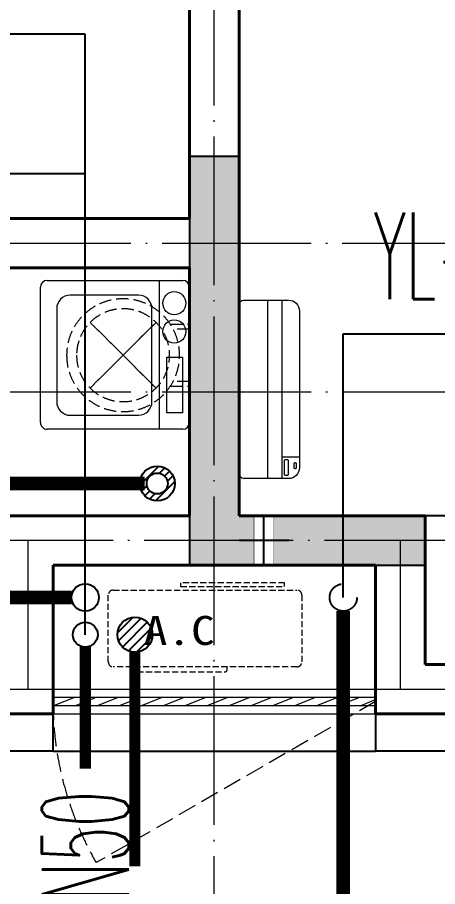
# Model space of a CAD drawing. Extents: x 27938 to 1042331, y -235042 to 1535213.
# Drawn here: x 690723 to 692417, y 672861 to 676368 of the extents above; entities that cross this region are included whole.
import ezdxf

# ---------------------------------------------------------------- set-up
doc = ezdxf.new("R2010")
doc.units = 0
doc.header["$LTSCALE"] = 1000
doc.header["$MEASUREMENT"] = 0
for name, pattern in [('$1$DASH', [0.35, 0.25, -0.1]), ('DASH', [0.35, 0.25, -0.1]), ('DOTE', [2.42, 2, -0.2, 0.02, -0.2])]:
    doc.linetypes.add(name, pattern=pattern)
for name, color, linetype in [('$RECOVER_210609100354-0', 7, 'Continuous'), ('$RECOVER_210609100354-25', 7, 'Continuous'), ('3.5方案汇报，与郭总、侯月琴确定户型_t8$0$2020.03.04 -1安徽标准化洋房户型(UA）_t8_t8$0$看线', 154, 'Continuous'), ('COLUMN', 9, 'Continuous'), ('DIM_凝结', 3, 'Continuous'), ('DIM_污水', 3, 'Continuous'), ('DIM_雨水', 3, 'Continuous'), ('EQUIP_地漏', 7, 'Continuous'), ('PIPE-凝结', 150, 'N'), ('PIPE-污水', 2, 'W'), ('PIPE-雨水', 4, 'Y'), ('TEXT_凝结', 7, 'Continuous'), ('VPIPE-凝结', 150, 'Continuous'), ('VPIPE-污水', 2, 'W'), ('VPIPE-雨水', 4, 'DASH'), ('机电标识类', 1, 'Continuous'), ('看线', 251, 'Continuous')]:
    doc.layers.add(name, color=color, linetype=linetype)
for name, color, linetype, lineweight in [('DOTE', 19, 'DOTE', 9), ('LVTRY', 1, 'Continuous', 13), ('PUB_HATCH', 8, 'Continuous', 9), ('WALL', 9, 'Continuous', 40), ('WINDOW', 8, 'Continuous', 15), ('平面-空调室内机', 176, 'Continuous', 9), ('平面-空调预留孔', 173, 'Continuous', 15), ('空调', 76, 'Continuous', 13)]:
    doc.layers.add(name, color=color, linetype=linetype, lineweight=lineweight)
doc.styles.add('_TWT_PIPEDN', font='SIMPLEX.shx', dxfattribs={"width": 0.6, "oblique": 10, "height": 3, "bigfont": 'HZTXT.shx'})
doc.styles.add('_TWT_SERIAL', font='simplex.shx', dxfattribs={"width": 0.6, "oblique": 10, "height": 3, "bigfont": 'aadri.shx'})
doc.styles.get("Standard").update_dxf_attribs({"font": 'gbenor.shx', "bigfont": 'gbcbig.shx'})
doc.styles.add('黑体', font='simhei.ttf')
doc.linetypes.add('N', pattern='A,3,-0.2,["N",Standard,S=0.25,R=0,X=-0.1,Y=-0.115],-0.2', length=3.4)
doc.linetypes.add('W', pattern='A,3,-0.2,["W",Standard,S=0.25,R=0,X=-0.1,Y=-0.115],-0.2', length=3.4)
doc.linetypes.add('Y', pattern='A,3,-0.2,["Y",Standard,S=0.25,R=0,X=-0.1,Y=-0.115],-0.2', length=3.4)

# ---------------------------------------------------------------- blocks, each defined once
blk = doc.blocks.new('HFHFHFHFTF')
at = {"layer": 'PUB_HATCH'}
blk.add_hatch(color=256, dxfattribs=at).paths.add_polyline_path([(546266.6, 365523.7), (545516.6, 365523.7), (545516.6, 366973.7), (545316.6, 366973.7), (545316.6, 365323.7), (546266.6, 365323.7)])
at = {"layer": 'COLUMN', "color": 8}
for p, q in [((545516.6, 366973.7), (545316.6, 366973.7)), ((545316.6, 366973.7), (545316.6, 365323.7)), ((545516.6, 365523.7), (545516.6, 366973.7)), ((546266.6, 365523.7), (545516.6, 365523.7)), ((546266.6, 365323.7), (546266.6, 365523.7)), ((545316.6, 365323.7), (546266.6, 365323.7))]:
    blk.add_line(p, q, dxfattribs=at)
blk = doc.blocks.new('RECTANG')
at = {"color": 0}
for p, q in [((1, 1), (0, 1)), ((0, 1), (0, 0)), ((1, 0), (1, 1)), ((0, 0), (1, 0))]:
    blk.add_line(p, q, dxfattribs=at)
blk = doc.blocks.new('洗衣机')
at = {"layer": 'LVTRY', "color": 0}
for p, q in [((3791567.4, 243472.1), (3791021, 243472.1)), ((3791116.5, 243472.1), (3791116.5, 242871.5)), ((3790993.7, 243444.5), (3790993.7, 242899.1)), ((3791594.6, 242899.1), (3791594.6, 243444.5)), ((3791199, 243412.7), (3791474.9, 243412.7)), ((3791145.1, 242982.5), (3791145.1, 243358)), ((3791528.8, 243358), (3791528.8, 242982.5)), ((3791474.9, 242927.8), (3791199, 242927.8)), ((3791021, 242871.5), (3791567.4, 242871.5))]:
    blk.add_line(p, q, dxfattribs=at)
at = {"layer": 'LVTRY', "color": 0, "extrusion": (0, 0, -1)}
for centre, major_axis, start_param, end_param in [((3791021, 243444.5), (0, 27.6), -1.570796, 0), ((3791567.4, 243444.5), (0, 27.6), 0, 1.570796), ((3791055.1, 243379.8), (0, 46.9), 3.141593, 9.424778), ((3791199, 243358), (0, 54.7), 4.712389, 6.283185), ((3791474.9, 243358), (0, 54.7), 0, 1.570796), ((3791055.1, 243265.7), (0, 46.9), 3.141593, 9.424778), ((3791199, 242982.5), (0, 54.7), 3.141593, 4.712389), ((3791474.9, 242982.5), (0, 54.7), 1.570796, 3.141593), ((3791021, 242899.1), (0, 27.6), 3.141593, 4.712389), ((3791567.4, 242899.1), (0, 27.6), 1.570796, 3.141593)]:
    blk.add_ellipse(centre, major_axis=major_axis, ratio=0.986385, start_param=start_param, end_param=end_param, dxfattribs=at)
at = {"layer": 'LVTRY', "color": 8, "xscale": 63.25620569481588, "yscale": 224.5369532744355, "zscale": 64.12934308941763, "rotation": 180}
blk.add_blockref('RECTANG', (3791085.2, 243162.4), dxfattribs=at)
blk = doc.blocks.new('dnfhfn')
at = {"color": 0, "linetype": '$1$DASH', "ltscale": 0.2}
for p, q in [((101.9, 495, 0), (121.9, 495, 0)), ((101.9, 417.2, 0), (101.9, 495, 0)), ((121.9, 495, 0), (121.9, 429, 0)), ((353.1, 495, 0), (333.1, 495, 0)), ((333.1, 495, 0), (333.1, 429, 0)), ((353.1, 417.2, 0), (353.1, 495, 0))]:
    blk.add_line(p, q, dxfattribs=at)
at = {"color": 0, "linetype": '$1$DASH', "ltscale": 0.2, "elevation": 0}
for points in [[(94.9, 360.1), (94.9, 360.1), (360.1, 94.9), (360.1, 94.9)], [(360.1, 360.1), (94.9, 94.9), (94.9, 94.9), (360.1, 360.1)]]:
    blk.add_lwpolyline(points, close=True, dxfattribs=at)
at = {"color": 0, "linetype": '$1$DASH', "ltscale": 0.2}
for radius in [227.5, 187.5]:
    blk.add_circle((227.5, 227.5, 0), radius, dxfattribs=at)
blk = doc.blocks.new('dongkong')
at = {"color": 0}
blk.add_wipeout([(-603756, 210771), (-603756, 210570.8), (-603836, 210570.8), (-603836, 210771)], dxfattribs=at)
at = {"layer": '机电标识类', "color": 0, "linetype": 'DASH', "ltscale": 400}
for p, q in [((-603796, 210771), (-603796, 210570.8)), ((-603896, 210670.7), (-603696, 210670.7))]:
    blk.add_line(p, q, dxfattribs=at)
at = {"layer": '空调', "color": 0, "linetype": 'DASH', "const_width": 2}
blk.add_lwpolyline([(-603756, 210771), (-603756, 210570.8), (-603836, 210570.8), (-603836, 210771)], close=True, dxfattribs=at)
blk = doc.blocks.new('A$C001338C2')
at = {"color": 0}
for p, q in [((845, 303.6), (55, 303.6)), ((109.1, 214.8), (109.1, 303.6)), ((0, 248.6), (0, 22)), ((900, 22), (900, 248.6)), ((22, 0), (878, 0))]:
    blk.add_line(p, q, dxfattribs=at)
at = {"color": 0, "lineweight": 5}
for p, q in [((900, 214.8), (0, 214.8)), ((900, 143.2), (0, 143.2))]:
    blk.add_line(p, q, dxfattribs=at)
at = {"color": 0}
for points in [[(73.1, 275), (56.8, 275, -0.414214), (51.3, 280.5), (51.3, 283.4, -0.414214), (56.8, 288.9), (73.1, 288.9, -0.414214), (78.6, 283.4), (78.6, 280.5, -0.414214)], [(89.2, 226.4), (22.2, 226.4, -0.414214), (16.7, 231.9), (16.7, 243.1, -0.414214), (22.2, 248.6), (89.2, 248.6, -0.414214), (94.7, 243.1), (94.7, 231.9, -0.414214)]]:
    blk.add_lwpolyline(points, format="xyb", close=True, dxfattribs=at)
for centre, radius, start, end in [((55, 248.6), 55, 90, 180), ((845, 248.6), 55, 360, 90), ((22, 22), 22, 180, 270), ((878, 22), 22, 270, 360)]:
    blk.add_arc(centre, radius, start, end, dxfattribs=at)
blk = doc.blocks.new('gsergvr')
at = {"layer": '平面-空调预留孔', "color": 0, "linetype": 'DASH', "ltscale": 0.1}
for p, q in [((34075.4, 17176.2), (34075.4, 17166.2)), ((34085.4, 17156.2), (34438.2, 17156.2)), ((34448.2, 17166.2), (34448.2, 17176.2))]:
    blk.add_line(p, q, dxfattribs=at)
blk.add_lwpolyline([(34679.3, 17515.3), (34259.5, 17515.3), (34259.5, 17500.2), (34679.3, 17500.2)], close=True, dxfattribs=at)
blk.add_lwpolyline([(34728.6, 17176.2), (33988.6, 17176.2, -0.414214), (33968.6, 17196.2), (33968.6, 17466.2, -0.414214), (33988.6, 17486.2), (34728.6, 17486.2, -0.414214), (34748.6, 17466.2), (34748.6, 17196.2, -0.414214)], format="xyb", close=True, dxfattribs=at)
for centre, start, end in [((34085.4, 17166.2), 180, 270), ((34438.2, 17166.2), 270, 0)]:
    blk.add_arc(centre, 10, start, end, dxfattribs=at)
at = {"layer": '平面-空调预留孔', "color": 0, "linetype": 'DASH', "ltscale": 0.1, "style": '黑体', "width": 1.2}
blk.add_text('A.C', height=117.05, dxfattribs=at).set_placement((34110.9, 17264.8))
blk = doc.blocks.new('rtyryrtyeeretee')
at = {"layer": '平面-空调预留孔', "color": 8}
blk.add_blockref('gsergvr', (635673.5, 326705.8), dxfattribs=at)
blk = doc.blocks.new('HFTHFFGHFH')
at = {"layer": 'DOTE', "linetype": 'DOTE', "ltscale": 0.3}
for p, q in [((545416.6, 594448.8), (545416.6, 612948.8)), ((534316.6, 598248.8), (587116.6, 598248.8)), ((534316.6, 597648.8), (587116.6, 597648.8)), ((587116.6, 597048.8), (534316.6, 597048.8)), ((544666.6, 596448.8), (544666.6, 597048.8)), ((546166.6, 596448.8), (546166.6, 597048.8)), ((534316.6, 596448.8), (587116.6, 596448.8))]:
    blk.add_line(p, q, dxfattribs=at)
blk = doc.blocks.new('$WINLIB2D$00000039')
at = {"color": 0}
for points in [[(-0.5, 0.5), (-0.5, -0.5)], [(0.5, 0.5), (-0.5, 0.5)], [(0.5, -0.5), (0.5, 0.5)], [(-0.5, 0.1667), (0.5, 0.1667)], [(-0.3839, -0.1667), (-0.448, 0.1667)], [(-0.3159, -0.1667), (-0.38, 0.1667)], [(-0.2479, -0.1667), (-0.312, 0.1667)], [(-0.1799, -0.1667), (-0.244, 0.1667)], [(-0.1119, -0.1667), (-0.176, 0.1667)], [(-0.0439, -0.1667), (-0.108, 0.1667)], [(0.0241, -0.1667), (-0.04, 0.1667)], [(0.0921, -0.1667), (0.028, 0.1667)], [(0.16, -0.1667), (0.0959, 0.1667)], [(0.228, -0.1667), (0.1639, 0.1667)], [(0.296, -0.1667), (0.2319, 0.1667)], [(0.364, -0.1667), (0.2999, 0.1667)], [(0.432, -0.1667), (0.3679, 0.1667)], [(0.5, -0.1667), (0.4359, 0.1667)], [(-0.4519, -0.1667), (-0.5, 0.0836)], [(-0.5, -0.1667), (0.5, -0.1667)], [(0.5, -0.5), (-0.5, -0.5)]]:
    blk.add_lwpolyline(points, dxfattribs=at)
blk = doc.blocks.new('$TwtSys$00000141')
for p, q in [((-141.3, 11.5), (-15.1, 137.7)), ((-141.3, 11.5), (-15.1, 137.7)), ((-130.8, -52.6), (52.6, 130.8)), ((-130.8, -52.6), (52.6, 130.8)), ((-99.7, -99.7), (99.7, 99.7)), ((-99.7, -99.7), (99.7, 99.7)), ((-48.5, -130.6), (131.4, 49.3)), ((-48.5, -130.6), (131.4, 49.3)), ((17.1, -138.4), (138.4, -17.1)), ((17.1, -138.4), (138.4, -17.1))]:
    blk.add_line(p, q)
blk.add_circle((0, 0), 141)
blk.add_circle((0, 0), 141)
blk = doc.blocks.new('$TwtSys$00000543')
for p, q in [((-140.4, -12.8), (12.8, 140.4)), ((18.7, 82.5), (62.6, 126.4)), ((59.8, 59.8), (99.7, 99.7)), ((-12.8, -140.4), (140.4, 12.8)), ((82.5, 18.7), (126.4, 62.6)), ((-126.4, -62.6), (-82.5, -18.7)), ((-99.7, -99.7), (-59.8, -59.8)), ((-62.6, -126.4), (-18.7, -82.5))]:
    blk.add_line(p, q)
for radius in [141, 84.6]:
    blk.add_circle((0, 0), radius)

msp = doc.modelspace()

# ---------------------------------------------------------------- linework, layer by layer
at = {"layer": '$RECOVER_210609100354-0', "color": 8, "const_width": 8}
for points in [[(690566.6, 673557.2), (690566.6, 673407.2), (690866.6, 673407.2), (690866.6, 673557.2)], [(692166.6, 673557.2), (692166.6, 673407.2), (692466.6, 673407.2), (692466.6, 673557.2)]]:
    msp.add_lwpolyline(points, dxfattribs=at)
at = {"layer": '3.5方案汇报，与郭总、侯月琴确定户型_t8$0$2020.03.04 -1安徽标准化洋房户型(UA）_t8_t8$0$看线', "color": 8, "ltscale": 10}
msp.add_line((694516.6, 674357.2), (692366.6, 674357.2), dxfattribs=at)
at = {"layer": 'DIM_凝结'}
for p, q in [((690996.6, 675737), (690019.7, 675737)), ((690996.6, 673877.2), (690996.6, 675737))]:
    msp.add_line(p, q, dxfattribs=at)
at = {"layer": 'DIM_污水'}
for p, q in [((690996.6, 676300.2), (689941.3, 676300.2)), ((690996.6, 674027.2), (690996.6, 676300.2))]:
    msp.add_line(p, q, dxfattribs=at)
at = {"layer": 'DIM_雨水'}
for p, q in [((692036.6, 674027.2), (692036.6, 675090.9)), ((692036.6, 675090.9), (692837.8, 675090.9))]:
    msp.add_line(p, q, dxfattribs=at)
at = {"layer": 'PIPE-凝结', "const_width": 45}
for points in [[(690996.6, 673827.2), (690996.6, 673336.9)], [(691196.6, 673806.7), (691196.6, 672942.6)]]:
    msp.add_lwpolyline(points, dxfattribs=at)
at = {"layer": 'PIPE-污水', "const_width": 55}
for points in [[(691236.6, 674487.2), (690356.6, 674487.2)], [(690941.6, 674027.2), (690396.6, 674027.2)]]:
    msp.add_lwpolyline(points, dxfattribs=at)
at = {"layer": 'PIPE-雨水', "const_width": 55}
msp.add_lwpolyline([(692036.6, 673972.2), (692036.6, 672600.6)], dxfattribs=at)
at = {"layer": 'VPIPE-凝结'}
msp.add_circle((690996.6, 673877.2), 50, dxfattribs=at)
at = {"layer": 'VPIPE-污水'}
msp.add_circle((690996.6, 674027.2), 55, dxfattribs=at)
at = {"layer": 'VPIPE-雨水'}
msp.add_circle((692036.6, 674027.2), 55, dxfattribs=at)
at = {"layer": 'WALL', "color": 8}
for p, q in [((691416.6, 678507.2), (691416.6, 675557.2)), ((691616.6, 678307.2), (691616.6, 675457.2)), ((691416.6, 675557.2), (690466.6, 675557.2)), ((690466.6, 675357.2), (691416.6, 675357.2)), ((691416.6, 675357.2), (691416.6, 674357.2)), ((691416.6, 674357.2), (690666.6, 674357.2)), ((692366.6, 674357.2), (692366.6, 673757.2)), ((690866.6, 674157.2), (690866.6, 673557.2)), ((691516.6, 674157.2), (690866.6, 674157.2)), ((692166.6, 674157.2), (692166.6, 673557.2)), ((692466.6, 673757.2), (692366.6, 673757.2)), ((690866.6, 673557.2), (690566.6, 673557.2)), ((692166.6, 673557.2), (692466.6, 673557.2))]:
    msp.add_line(p, q, dxfattribs=at)
at = {"layer": 'WINDOW', "color": 8, "linetype": 'DASH', "ltscale": 0.3}
msp.add_lwpolyline([(692166.6, 673607.2), (691040.7, 672957.2, -0.131652), (690866.6, 673607.2)], format="xyb", dxfattribs=at)
at = {"layer": '看线', "color": 8, "ltscale": 0.5}
msp.add_lwpolyline([(690866.6, 673407.2), (692166.6, 673407.2)], dxfattribs=at)

# ---------------------------------------------------------------- block references
at = {"layer": '$RECOVER_210609100354-25', "color": 8, "xscale": -1}
msp.add_blockref('洗衣机', (4482410.4, 431834.8), dxfattribs=at)
at = {"color": 8}
for name, p in [('HFHFHFHFTF', (146100, 308833.4)), ('rtyryrtyeeretee', (21447.4, 329865.2))]:
    msp.add_blockref(name, p, dxfattribs=at)
at = {"layer": 'EQUIP_地漏', "xscale": 0.5, "yscale": 0.5, "zscale": 0.5}
msp.add_blockref('$TwtSys$00000543', (691286.6, 674487.2), dxfattribs=at)
at = {"layer": 'EQUIP_地漏', "xscale": 0.5, "yscale": 0.5, "zscale": 0.5, "rotation": 180}
msp.add_blockref('$TwtSys$00000141', (691196.6, 673877.2), dxfattribs=at)
at = {"layer": 'WINDOW', "xscale": 1299.999999983003, "yscale": -100, "zscale": 1299.999999983003, "rotation": 180}
msp.add_blockref('$WINLIB2D$00000039', (691516.6, 673607.2), dxfattribs=at)
at = {"layer": '平面-空调预留孔', "color": 8, "xscale": -1, "rotation": 270}
msp.add_blockref('dnfhfn', (690921.6, 674777.5, 0), dxfattribs=at)
at = {"layer": '平面-空调预留孔', "color": 8, "xscale": -0.800000000046565, "yscale": 0.800000000046565, "zscale": 0.800000000046565, "rotation": 269.9999997665698}
msp.add_blockref('A$C001338C2', (691616.8, 674507.2), dxfattribs=at)

# ---------------------------------------------------------------- texts
at = {"layer": 'DIM_雨水', "color": 7, "style": '_TWT_SERIAL', "width": 0.48}
msp.add_text('YL-3', height=350, dxfattribs=at).set_placement((692159.8, 675230.9))
at = {"layer": 'TEXT_凝结', "style": '_TWT_PIPEDN', "width": 0.48}
msp.add_text('DN50', height=350, rotation=90, dxfattribs=at).set_placement((691171.6, 672648.4))

# ---------------------------------------------------------------- next in the draw order: block references
at = {"layer": '平面-空调室内机', "color": 8, "ltscale": 0.3, "rotation": 180}
msp.add_blockref('dongkong', (87920.6, 884928), dxfattribs=at)

# ---------------------------------------------------------------- next in the draw order: linework, layer by layer
at = {"layer": 'WALL', "color": 8}
for p, q in [((691616.6, 675457.2), (691616.6, 674357.2)), ((692366.6, 674357.2), (691616.6, 674357.2)), ((692166.6, 674157.2), (691516.6, 674157.2))]:
    msp.add_line(p, q, dxfattribs=at)

# ---------------------------------------------------------------- next in the draw order: block references
msp.add_blockref('HFTHFFGHFH', (146100, 77208.4))

doc.saveas('drawing.dxf')
